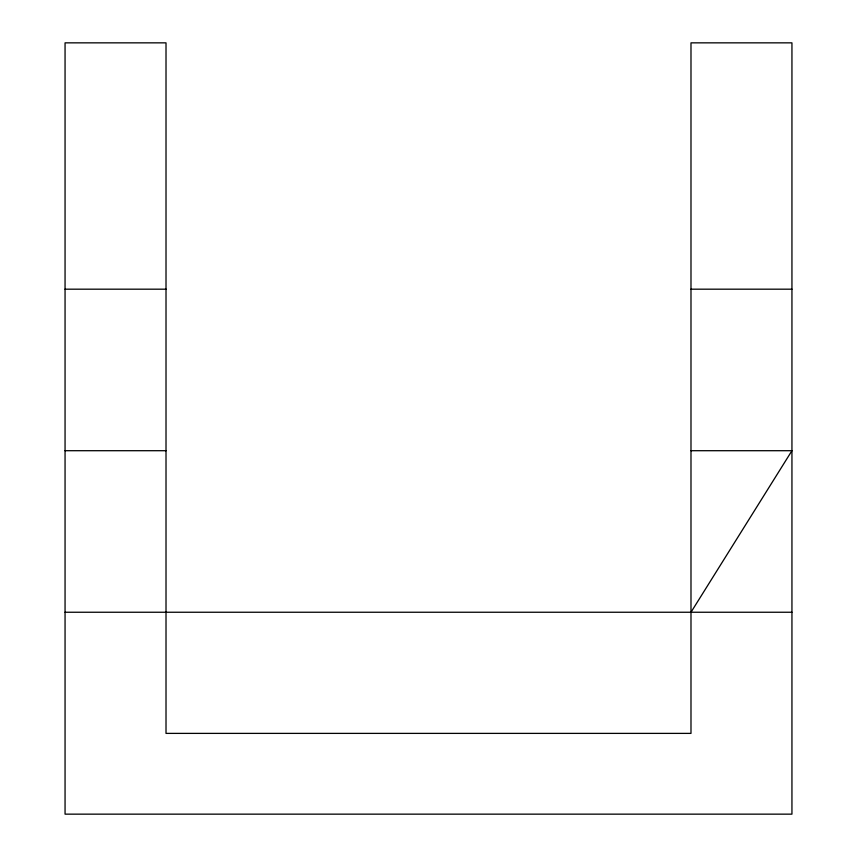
<?xml version="1.0" encoding="UTF-8"?>
<svg xmlns="http://www.w3.org/2000/svg" width="857" height="857" viewBox="0 0 857 857"><rect width="100%" height="100%" fill="white"/><g stroke="black" fill="none" stroke-linecap="round" stroke-linejoin="round"><path stroke-width="1.29" d="M166.012 289.184L166.012 42.85L65.057 42.85L65.057 814.15L791.943 814.15L791.943 42.85L690.988 42.85L690.988 733.388L166.012 733.388L166.012 289.184L65.057 289.184M690.988 612.241L791.943 450.707L690.988 450.707M690.988 289.184L791.943 289.184M65.057 450.707L166.012 450.707M65.057 612.241L791.943 612.241"/></g></svg>
